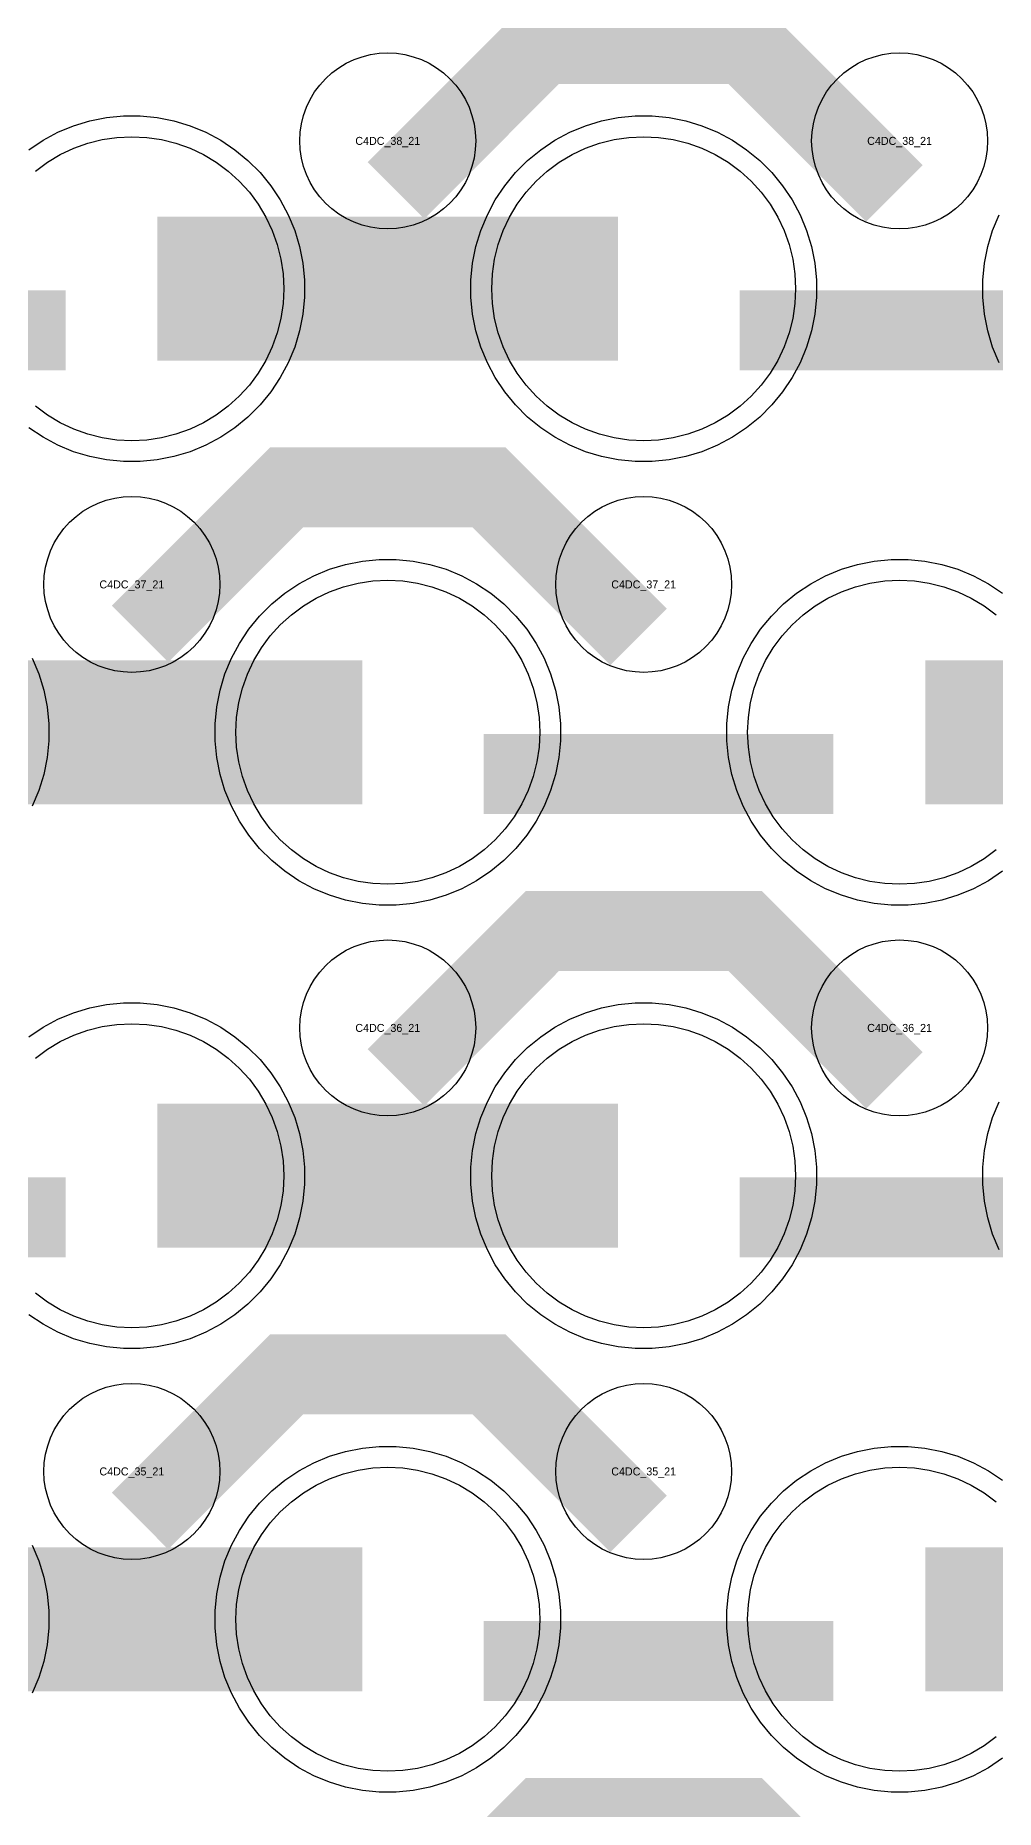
# Model space of a CAD drawing. Extents: x -11880 to 11880, y -14992 to 14992.
# Drawn here: x -5310 to -5010, y -10049 to -9495 of the extents above; entities that cross this region are included whole.
import ezdxf
from ezdxf.enums import TextEntityAlignment as Align

# ---------------------------------------------------------------- set-up
doc = ezdxf.new("R2010")
doc.units = 0
doc.header["$MEASUREMENT"] = 0
for name, color, linetype in [('GDS_775_DT_237', 138, 'CONTINUOUS'), ('RDL1_FS', 34, 'CONTINUOUS'), ('RDL_BS', 160, 'CONTINUOUS')]:
    doc.layers.add(name, color=color, linetype=linetype)

msp = doc.modelspace()

# ---------------------------------------------------------------- linework, layer by layer
at = {"layer": 'RDL1_FS'}
for points in [[(-5310.14, -9537.406), (-5306.395, -9534.628), (-5302.395, -9532.23), (-5298.181, -9530.238), (-5293.791, -9528.666), (-5289.268, -9527.534), (-5284.657, -9526.85), (-5280, -9526.621), (-5275.343, -9526.85), (-5270.732, -9527.534), (-5266.209, -9528.666), (-5261.819, -9530.238), (-5257.605, -9532.23), (-5253.605, -9534.628), (-5249.86, -9537.406), (-5246.406, -9540.536), (-5243.276, -9543.99), (-5240.498, -9547.735), (-5238.1, -9551.735), (-5236.108, -9555.949), (-5234.536, -9560.339), (-5233.404, -9564.862), (-5232.72, -9569.473), (-5232.491, -9574.13), (-5232.72, -9578.787), (-5233.404, -9583.398), (-5234.536, -9587.921), (-5236.108, -9592.311), (-5238.1, -9596.525), (-5240.498, -9600.525), (-5243.276, -9604.27), (-5246.406, -9607.724), (-5249.86, -9610.854), (-5253.605, -9613.632), (-5257.605, -9616.03), (-5261.819, -9618.022), (-5266.209, -9619.594), (-5270.732, -9620.726), (-5275.343, -9621.41), (-5280, -9621.639), (-5284.657, -9621.41), (-5289.268, -9620.726), (-5293.791, -9619.594), (-5298.181, -9618.022), (-5302.395, -9616.03), (-5306.395, -9613.632), (-5310.14, -9610.854)], [(-5009.86, -9749.419), (-5013.605, -9752.197), (-5017.605, -9754.595), (-5021.819, -9756.587), (-5026.209, -9758.159), (-5030.732, -9759.291), (-5035.343, -9759.975), (-5040, -9760.204), (-5044.657, -9759.975), (-5049.268, -9759.291), (-5053.791, -9758.159), (-5058.181, -9756.587), (-5062.395, -9754.595), (-5066.395, -9752.197), (-5070.14, -9749.419), (-5073.594, -9746.289), (-5076.724, -9742.835), (-5079.502, -9739.09), (-5081.9, -9735.09), (-5083.892, -9730.876), (-5085.464, -9726.486), (-5086.596, -9721.963), (-5087.28, -9717.352), (-5087.509, -9712.695), (-5087.28, -9708.038), (-5086.596, -9703.427), (-5085.464, -9698.904), (-5083.892, -9694.514), (-5081.9, -9690.3), (-5079.502, -9686.3), (-5076.724, -9682.555), (-5073.594, -9679.101), (-5070.14, -9675.971), (-5066.395, -9673.193), (-5062.395, -9670.795), (-5058.181, -9668.803), (-5053.791, -9667.231), (-5049.268, -9666.099), (-5044.657, -9665.415), (-5040, -9665.186), (-5035.343, -9665.415), (-5030.732, -9666.099), (-5026.209, -9667.231), (-5021.819, -9668.803), (-5017.605, -9670.795), (-5013.605, -9673.193), (-5009.86, -9675.971)]]:
    msp.add_lwpolyline(points, dxfattribs=at)
for points in [[(-5120, -9621.639), (-5124.657, -9621.41), (-5129.268, -9620.726), (-5133.791, -9619.594), (-5138.181, -9618.022), (-5142.395, -9616.03), (-5146.395, -9613.632), (-5150.14, -9610.854), (-5153.594, -9607.724), (-5156.724, -9604.27), (-5159.502, -9600.525), (-5161.9, -9596.525), (-5163.892, -9592.311), (-5165.464, -9587.921), (-5166.596, -9583.398), (-5167.28, -9578.787), (-5167.509, -9574.13), (-5167.28, -9569.473), (-5166.596, -9564.862), (-5165.464, -9560.339), (-5163.892, -9555.949), (-5161.9, -9551.735), (-5159.502, -9547.735), (-5156.724, -9543.99), (-5153.594, -9540.536), (-5150.14, -9537.406), (-5146.395, -9534.628), (-5142.395, -9532.23), (-5138.181, -9530.238), (-5133.791, -9528.666), (-5129.268, -9527.534), (-5124.657, -9526.85), (-5120, -9526.621), (-5115.343, -9526.85), (-5110.732, -9527.534), (-5106.209, -9528.666), (-5101.819, -9530.238), (-5097.605, -9532.23), (-5093.605, -9534.628), (-5089.86, -9537.406), (-5086.406, -9540.536), (-5083.276, -9543.99), (-5080.498, -9547.735), (-5078.1, -9551.735), (-5076.108, -9555.949), (-5074.536, -9560.339), (-5073.404, -9564.862), (-5072.72, -9569.473), (-5072.491, -9574.13), (-5072.72, -9578.787), (-5073.404, -9583.398), (-5074.536, -9587.921), (-5076.108, -9592.311), (-5078.1, -9596.525), (-5080.498, -9600.525), (-5083.276, -9604.27), (-5086.406, -9607.724), (-5089.86, -9610.854), (-5093.605, -9613.632), (-5097.605, -9616.03), (-5101.819, -9618.022), (-5106.209, -9619.594), (-5110.732, -9620.726), (-5115.343, -9621.41)], [(-5200, -9760.204), (-5204.657, -9759.975), (-5209.268, -9759.291), (-5213.791, -9758.159), (-5218.181, -9756.587), (-5222.395, -9754.595), (-5226.395, -9752.197), (-5230.14, -9749.419), (-5233.594, -9746.289), (-5236.724, -9742.835), (-5239.502, -9739.09), (-5241.9, -9735.09), (-5243.892, -9730.876), (-5245.464, -9726.486), (-5246.596, -9721.963), (-5247.28, -9717.352), (-5247.509, -9712.695), (-5247.28, -9708.038), (-5246.596, -9703.427), (-5245.464, -9698.904), (-5243.892, -9694.514), (-5241.9, -9690.3), (-5239.502, -9686.3), (-5236.724, -9682.555), (-5233.594, -9679.101), (-5230.14, -9675.971), (-5226.395, -9673.193), (-5222.395, -9670.795), (-5218.181, -9668.803), (-5213.791, -9667.231), (-5209.268, -9666.099), (-5204.657, -9665.415), (-5200, -9665.186), (-5195.343, -9665.415), (-5190.732, -9666.099), (-5186.209, -9667.231), (-5181.819, -9668.803), (-5177.605, -9670.795), (-5173.605, -9673.193), (-5169.86, -9675.971), (-5166.406, -9679.101), (-5163.276, -9682.555), (-5160.498, -9686.3), (-5158.1, -9690.3), (-5156.108, -9694.514), (-5154.536, -9698.904), (-5153.404, -9703.427), (-5152.72, -9708.038), (-5152.491, -9712.695), (-5152.72, -9717.352), (-5153.404, -9721.963), (-5154.536, -9726.486), (-5156.108, -9730.876), (-5158.1, -9735.09), (-5160.498, -9739.09), (-5163.276, -9742.835), (-5166.406, -9746.289), (-5169.86, -9749.419), (-5173.605, -9752.197), (-5177.605, -9754.595), (-5181.819, -9756.587), (-5186.209, -9758.159), (-5190.732, -9759.291), (-5195.343, -9759.975)]]:
    msp.add_lwpolyline(points, close=True, dxfattribs=at)
for points in [[(-5271.998, -9574.13, 45, 45, 0), (-5199.998, -9574.13, 45, 45, 0)], [(-5199.998, -9574.13, 45, 45, 0), (-5127.998, -9574.13, 45, 45, 0)], [(-5351.998, -9712.695, 45, 45, 0), (-5279.998, -9712.695, 45, 45, 0)], [(-5279.998, -9712.695, 45, 45, 0), (-5207.998, -9712.695, 45, 45, 0)], [(-5031.998, -9712.695, 45, 45, 0), (-4959.998, -9712.695, 45, 45, 0)]]:
    msp.add_lwpolyline(points, format="xyseb", dxfattribs=at)
at = {"layer": 'RDL1_FS', "color": 240, "true_color": 0xed1f24}
for points in [[(-5310.14, -9814.536), (-5306.395, -9811.758), (-5302.395, -9809.36), (-5298.181, -9807.368), (-5293.791, -9805.796), (-5289.268, -9804.664), (-5284.657, -9803.98), (-5280, -9803.751), (-5275.343, -9803.98), (-5270.732, -9804.664), (-5266.209, -9805.796), (-5261.819, -9807.368), (-5257.605, -9809.36), (-5253.605, -9811.758), (-5249.86, -9814.536), (-5246.406, -9817.666), (-5243.276, -9821.12), (-5240.498, -9824.865), (-5238.1, -9828.865), (-5236.108, -9833.079), (-5234.536, -9837.469), (-5233.404, -9841.992), (-5232.72, -9846.603), (-5232.491, -9851.26), (-5232.72, -9855.917), (-5233.404, -9860.528), (-5234.536, -9865.051), (-5236.108, -9869.441), (-5238.1, -9873.655), (-5240.498, -9877.655), (-5243.276, -9881.4), (-5246.406, -9884.854), (-5249.86, -9887.984), (-5253.605, -9890.762), (-5257.605, -9893.16), (-5261.819, -9895.152), (-5266.209, -9896.724), (-5270.732, -9897.856), (-5275.343, -9898.54), (-5280, -9898.769), (-5284.657, -9898.54), (-5289.268, -9897.856), (-5293.791, -9896.724), (-5298.181, -9895.152), (-5302.395, -9893.16), (-5306.395, -9890.762), (-5310.14, -9887.984)], [(-5009.86, -10026.544), (-5013.605, -10029.322), (-5017.605, -10031.72), (-5021.819, -10033.712), (-5026.209, -10035.284), (-5030.732, -10036.416), (-5035.343, -10037.1), (-5040, -10037.329), (-5044.657, -10037.1), (-5049.268, -10036.416), (-5053.791, -10035.284), (-5058.181, -10033.712), (-5062.395, -10031.72), (-5066.395, -10029.322), (-5070.14, -10026.544), (-5073.594, -10023.414), (-5076.724, -10019.96), (-5079.502, -10016.215), (-5081.9, -10012.215), (-5083.892, -10008.001), (-5085.464, -10003.611), (-5086.596, -9999.088), (-5087.28, -9994.477), (-5087.509, -9989.82), (-5087.28, -9985.163), (-5086.596, -9980.552), (-5085.464, -9976.029), (-5083.892, -9971.639), (-5081.9, -9967.425), (-5079.502, -9963.425), (-5076.724, -9959.68), (-5073.594, -9956.226), (-5070.14, -9953.096), (-5066.395, -9950.318), (-5062.395, -9947.92), (-5058.181, -9945.928), (-5053.791, -9944.356), (-5049.268, -9943.224), (-5044.657, -9942.54), (-5040, -9942.311), (-5035.343, -9942.54), (-5030.732, -9943.224), (-5026.209, -9944.356), (-5021.819, -9945.928), (-5017.605, -9947.92), (-5013.605, -9950.318), (-5009.86, -9953.096)]]:
    msp.add_lwpolyline(points, dxfattribs=at)
for points in [[(-5120, -9898.769), (-5124.657, -9898.54), (-5129.268, -9897.856), (-5133.791, -9896.724), (-5138.181, -9895.152), (-5142.395, -9893.16), (-5146.395, -9890.762), (-5150.14, -9887.984), (-5153.594, -9884.854), (-5156.724, -9881.4), (-5159.502, -9877.655), (-5161.9, -9873.655), (-5163.892, -9869.441), (-5165.464, -9865.051), (-5166.596, -9860.528), (-5167.28, -9855.917), (-5167.509, -9851.26), (-5167.28, -9846.603), (-5166.596, -9841.992), (-5165.464, -9837.469), (-5163.892, -9833.079), (-5161.9, -9828.865), (-5159.502, -9824.865), (-5156.724, -9821.12), (-5153.594, -9817.666), (-5150.14, -9814.536), (-5146.395, -9811.758), (-5142.395, -9809.36), (-5138.181, -9807.368), (-5133.791, -9805.796), (-5129.268, -9804.664), (-5124.657, -9803.98), (-5120, -9803.751), (-5115.343, -9803.98), (-5110.732, -9804.664), (-5106.209, -9805.796), (-5101.819, -9807.368), (-5097.605, -9809.36), (-5093.605, -9811.758), (-5089.86, -9814.536), (-5086.406, -9817.666), (-5083.276, -9821.12), (-5080.498, -9824.865), (-5078.1, -9828.865), (-5076.108, -9833.079), (-5074.536, -9837.469), (-5073.404, -9841.992), (-5072.72, -9846.603), (-5072.491, -9851.26), (-5072.72, -9855.917), (-5073.404, -9860.528), (-5074.536, -9865.051), (-5076.108, -9869.441), (-5078.1, -9873.655), (-5080.498, -9877.655), (-5083.276, -9881.4), (-5086.406, -9884.854), (-5089.86, -9887.984), (-5093.605, -9890.762), (-5097.605, -9893.16), (-5101.819, -9895.152), (-5106.209, -9896.724), (-5110.732, -9897.856), (-5115.343, -9898.54)], [(-5200, -10037.329), (-5204.657, -10037.1), (-5209.268, -10036.416), (-5213.791, -10035.284), (-5218.181, -10033.712), (-5222.395, -10031.72), (-5226.395, -10029.322), (-5230.14, -10026.544), (-5233.594, -10023.414), (-5236.724, -10019.96), (-5239.502, -10016.215), (-5241.9, -10012.215), (-5243.892, -10008.001), (-5245.464, -10003.611), (-5246.596, -9999.088), (-5247.28, -9994.477), (-5247.509, -9989.82), (-5247.28, -9985.163), (-5246.596, -9980.552), (-5245.464, -9976.029), (-5243.892, -9971.639), (-5241.9, -9967.425), (-5239.502, -9963.425), (-5236.724, -9959.68), (-5233.594, -9956.226), (-5230.14, -9953.096), (-5226.395, -9950.318), (-5222.395, -9947.92), (-5218.181, -9945.928), (-5213.791, -9944.356), (-5209.268, -9943.224), (-5204.657, -9942.54), (-5200, -9942.311), (-5195.343, -9942.54), (-5190.732, -9943.224), (-5186.209, -9944.356), (-5181.819, -9945.928), (-5177.605, -9947.92), (-5173.605, -9950.318), (-5169.86, -9953.096), (-5166.406, -9956.226), (-5163.276, -9959.68), (-5160.498, -9963.425), (-5158.1, -9967.425), (-5156.108, -9971.639), (-5154.536, -9976.029), (-5153.404, -9980.552), (-5152.72, -9985.163), (-5152.491, -9989.82), (-5152.72, -9994.477), (-5153.404, -9999.088), (-5154.536, -10003.611), (-5156.108, -10008.001), (-5158.1, -10012.215), (-5160.498, -10016.215), (-5163.276, -10019.96), (-5166.406, -10023.414), (-5169.86, -10026.544), (-5173.605, -10029.322), (-5177.605, -10031.72), (-5181.819, -10033.712), (-5186.209, -10035.284), (-5190.732, -10036.416), (-5195.343, -10037.1)]]:
    msp.add_lwpolyline(points, close=True, dxfattribs=at)
for points in [[(-5271.998, -9851.26, 45, 45, 0), (-5199.998, -9851.26, 45, 45, 0)], [(-5199.998, -9851.26, 45, 45, 0), (-5127.998, -9851.26, 45, 45, 0)], [(-5351.998, -9989.82, 45, 45, 0), (-5279.998, -9989.82, 45, 45, 0)], [(-5279.998, -9989.82, 45, 45, 0), (-5207.998, -9989.82, 45, 45, 0)], [(-5031.998, -9989.82, 45, 45, 0), (-4959.998, -9989.82, 45, 45, 0)]]:
    msp.add_lwpolyline(points, format="xyseb", dxfattribs=at)
at = {"layer": 'RDL_BS'}
for points in [[(-5197.438, -9543.444, 25, 25, 0), (-5151.623, -9497.629, 25, 25, 0), (-5118.07, -9497.629, 25, 25, 0)], [(-5041.599, -9544.343, 25, 25, 0), (-5088.313, -9497.629, 25, 25, 0), (-5118.071, -9497.629, 25, 25, 0)], [(-5409.984, -9587.143, 25, 25, 0), (-5300.719, -9587.143, 25, 25, 0)], [(-5089.984, -9587.143, 25, 25, 0), (-4980.719, -9587.143, 25, 25, 0)], [(-5277.438, -9682.009, 25, 25, 0), (-5231.623, -9636.194, 25, 25, 0), (-5198.07, -9636.194, 25, 25, 0)], [(-5121.599, -9682.908, 25, 25, 0), (-5168.313, -9636.194, 25, 25, 0), (-5198.071, -9636.194, 25, 25, 0)], [(-5169.984, -9725.708, 25, 25, 0), (-5060.719, -9725.708, 25, 25, 0)], [(-5197.438, -9820.574, 25, 25, 0), (-5151.623, -9774.759, 25, 25, 0), (-5118.07, -9774.759, 25, 25, 0)], [(-5041.599, -9821.473, 25, 25, 0), (-5088.313, -9774.759, 25, 25, 0), (-5118.071, -9774.759, 25, 25, 0)], [(-5277.438, -9959.134, 25, 25, 0), (-5231.623, -9913.319, 25, 25, 0), (-5198.07, -9913.319, 25, 25, 0)], [(-5121.599, -9960.033, 25, 25, 0), (-5168.313, -9913.319, 25, 25, 0), (-5198.071, -9913.319, 25, 25, 0)], [(-5197.438, -10097.699, 25, 25, 0), (-5151.623, -10051.884, 25, 25, 0), (-5118.07, -10051.884, 25, 25, 0)], [(-5041.599, -10098.598, 25, 25, 0), (-5088.313, -10051.884, 25, 25, 0), (-5118.071, -10051.884, 25, 25, 0)]]:
    msp.add_lwpolyline(points, format="xyseb", dxfattribs=at)
for points in [[(-5200, -9555.436), (-5202.693, -9555.304), (-5205.365, -9554.908), (-5207.984, -9554.251), (-5210.519, -9553.344), (-5212.956, -9552.192), (-5215.28, -9550.799), (-5217.443, -9549.196), (-5219.442, -9547.384), (-5221.254, -9545.385), (-5222.857, -9543.222), (-5224.25, -9540.898), (-5225.402, -9538.461), (-5226.309, -9535.926), (-5226.966, -9533.307), (-5227.362, -9530.635), (-5227.494, -9527.942), (-5227.362, -9525.249), (-5226.966, -9522.577), (-5226.309, -9519.958), (-5225.402, -9517.423), (-5224.25, -9514.986), (-5222.857, -9512.662), (-5221.254, -9510.499), (-5219.442, -9508.5), (-5217.443, -9506.688), (-5215.28, -9505.085), (-5212.956, -9503.692), (-5210.519, -9502.54), (-5207.984, -9501.633), (-5205.365, -9500.976), (-5202.693, -9500.58), (-5200, -9500.448), (-5197.307, -9500.58), (-5194.635, -9500.976), (-5192.016, -9501.633), (-5189.481, -9502.54), (-5187.044, -9503.692), (-5184.72, -9505.085), (-5182.557, -9506.688), (-5180.558, -9508.5), (-5178.746, -9510.499), (-5177.143, -9512.662), (-5175.75, -9514.986), (-5174.598, -9517.423), (-5173.691, -9519.958), (-5173.034, -9522.577), (-5172.638, -9525.249), (-5172.506, -9527.942), (-5172.638, -9530.635), (-5173.034, -9533.307), (-5173.691, -9535.926), (-5174.598, -9538.461), (-5175.75, -9540.898), (-5177.143, -9543.222), (-5178.746, -9545.385), (-5180.558, -9547.384), (-5182.557, -9549.196), (-5184.72, -9550.799), (-5187.044, -9552.192), (-5189.481, -9553.344), (-5192.016, -9554.251), (-5194.635, -9554.908), (-5197.307, -9555.304)], [(-5040, -9555.436), (-5042.693, -9555.304), (-5045.365, -9554.908), (-5047.984, -9554.251), (-5050.519, -9553.344), (-5052.956, -9552.192), (-5055.28, -9550.799), (-5057.443, -9549.196), (-5059.442, -9547.384), (-5061.254, -9545.385), (-5062.857, -9543.222), (-5064.25, -9540.898), (-5065.402, -9538.461), (-5066.309, -9535.926), (-5066.966, -9533.307), (-5067.362, -9530.635), (-5067.494, -9527.942), (-5067.362, -9525.249), (-5066.966, -9522.577), (-5066.309, -9519.958), (-5065.402, -9517.423), (-5064.25, -9514.986), (-5062.857, -9512.662), (-5061.254, -9510.499), (-5059.442, -9508.5), (-5057.443, -9506.688), (-5055.28, -9505.085), (-5052.956, -9503.692), (-5050.519, -9502.54), (-5047.984, -9501.633), (-5045.365, -9500.976), (-5042.693, -9500.58), (-5040, -9500.448), (-5037.307, -9500.58), (-5034.635, -9500.976), (-5032.016, -9501.633), (-5029.481, -9502.54), (-5027.044, -9503.692), (-5024.72, -9505.085), (-5022.557, -9506.688), (-5020.558, -9508.5), (-5018.746, -9510.499), (-5017.143, -9512.662), (-5015.75, -9514.986), (-5014.598, -9517.423), (-5013.691, -9519.958), (-5013.034, -9522.577), (-5012.638, -9525.249), (-5012.506, -9527.942), (-5012.638, -9530.635), (-5013.034, -9533.307), (-5013.691, -9535.926), (-5014.598, -9538.461), (-5015.75, -9540.898), (-5017.143, -9543.222), (-5018.746, -9545.385), (-5020.558, -9547.384), (-5022.557, -9549.196), (-5024.72, -9550.799), (-5027.044, -9552.192), (-5029.481, -9553.344), (-5032.016, -9554.251), (-5034.635, -9554.908), (-5037.307, -9555.304)], [(-5122.644, -9628.13), (-5127.938, -9627.613), (-5133.165, -9626.567), (-5138.205, -9625.036), (-5143.115, -9623.005), (-5147.777, -9620.513), (-5152.191, -9617.566), (-5156.292, -9614.204), (-5160.074, -9610.422), (-5163.436, -9606.321), (-5166.383, -9601.907), (-5168.875, -9597.245), (-5170.906, -9592.335), (-5172.437, -9587.295), (-5173.483, -9582.068), (-5174, -9576.774), (-5174, -9571.486), (-5173.483, -9566.192), (-5172.437, -9560.965), (-5170.906, -9555.925), (-5168.875, -9551.015), (-5166.383, -9546.353), (-5163.436, -9541.939), (-5160.074, -9537.838), (-5156.292, -9534.056), (-5152.191, -9530.694), (-5147.777, -9527.747), (-5143.115, -9525.255), (-5138.205, -9523.224), (-5133.165, -9521.693), (-5127.938, -9520.647), (-5122.644, -9520.13), (-5117.356, -9520.13), (-5112.062, -9520.647), (-5106.835, -9521.693), (-5101.795, -9523.224), (-5096.885, -9525.255), (-5092.223, -9527.747), (-5087.809, -9530.694), (-5083.708, -9534.056), (-5079.926, -9537.838), (-5076.564, -9541.939), (-5073.617, -9546.353), (-5071.125, -9551.015), (-5069.094, -9555.925), (-5067.563, -9560.965), (-5066.517, -9566.192), (-5066, -9571.486), (-5066, -9576.774), (-5066.517, -9582.068), (-5067.563, -9587.295), (-5069.094, -9592.335), (-5071.125, -9597.245), (-5073.617, -9601.907), (-5076.564, -9606.321), (-5079.926, -9610.422), (-5083.708, -9614.204), (-5087.809, -9617.566), (-5092.223, -9620.513), (-5096.885, -9623.005), (-5101.795, -9625.036), (-5106.835, -9626.567), (-5112.062, -9627.613), (-5117.356, -9628.13)], [(-5280, -9694.001), (-5282.693, -9693.869), (-5285.365, -9693.473), (-5287.984, -9692.816), (-5290.519, -9691.909), (-5292.956, -9690.757), (-5295.28, -9689.364), (-5297.443, -9687.761), (-5299.442, -9685.949), (-5301.254, -9683.95), (-5302.857, -9681.787), (-5304.25, -9679.463), (-5305.402, -9677.026), (-5306.309, -9674.491), (-5306.966, -9671.872), (-5307.362, -9669.2), (-5307.494, -9666.507), (-5307.362, -9663.814), (-5306.966, -9661.142), (-5306.309, -9658.523), (-5305.402, -9655.988), (-5304.25, -9653.551), (-5302.857, -9651.227), (-5301.254, -9649.064), (-5299.442, -9647.065), (-5297.443, -9645.253), (-5295.28, -9643.65), (-5292.956, -9642.257), (-5290.519, -9641.105), (-5287.984, -9640.198), (-5285.365, -9639.541), (-5282.693, -9639.145), (-5280, -9639.013), (-5277.307, -9639.145), (-5274.635, -9639.541), (-5272.016, -9640.198), (-5269.481, -9641.105), (-5267.044, -9642.257), (-5264.72, -9643.65), (-5262.557, -9645.253), (-5260.558, -9647.065), (-5258.746, -9649.064), (-5257.143, -9651.227), (-5255.75, -9653.551), (-5254.598, -9655.988), (-5253.691, -9658.523), (-5253.034, -9661.142), (-5252.638, -9663.814), (-5252.506, -9666.507), (-5252.638, -9669.2), (-5253.034, -9671.872), (-5253.691, -9674.491), (-5254.598, -9677.026), (-5255.75, -9679.463), (-5257.143, -9681.787), (-5258.746, -9683.95), (-5260.558, -9685.949), (-5262.557, -9687.761), (-5264.72, -9689.364), (-5267.044, -9690.757), (-5269.481, -9691.909), (-5272.016, -9692.816), (-5274.635, -9693.473), (-5277.307, -9693.869)], [(-5120, -9694.001), (-5122.693, -9693.869), (-5125.365, -9693.473), (-5127.984, -9692.816), (-5130.519, -9691.909), (-5132.956, -9690.757), (-5135.28, -9689.364), (-5137.443, -9687.761), (-5139.442, -9685.949), (-5141.254, -9683.95), (-5142.857, -9681.787), (-5144.25, -9679.463), (-5145.402, -9677.026), (-5146.309, -9674.491), (-5146.966, -9671.872), (-5147.362, -9669.2), (-5147.494, -9666.507), (-5147.362, -9663.814), (-5146.966, -9661.142), (-5146.309, -9658.523), (-5145.402, -9655.988), (-5144.25, -9653.551), (-5142.857, -9651.227), (-5141.254, -9649.064), (-5139.442, -9647.065), (-5137.443, -9645.253), (-5135.28, -9643.65), (-5132.956, -9642.257), (-5130.519, -9641.105), (-5127.984, -9640.198), (-5125.365, -9639.541), (-5122.693, -9639.145), (-5120, -9639.013), (-5117.307, -9639.145), (-5114.635, -9639.541), (-5112.016, -9640.198), (-5109.481, -9641.105), (-5107.044, -9642.257), (-5104.72, -9643.65), (-5102.557, -9645.253), (-5100.558, -9647.065), (-5098.746, -9649.064), (-5097.143, -9651.227), (-5095.75, -9653.551), (-5094.598, -9655.988), (-5093.691, -9658.523), (-5093.034, -9661.142), (-5092.638, -9663.814), (-5092.506, -9666.507), (-5092.638, -9669.2), (-5093.034, -9671.872), (-5093.691, -9674.491), (-5094.598, -9677.026), (-5095.75, -9679.463), (-5097.143, -9681.787), (-5098.746, -9683.95), (-5100.558, -9685.949), (-5102.557, -9687.761), (-5104.72, -9689.364), (-5107.044, -9690.757), (-5109.481, -9691.909), (-5112.016, -9692.816), (-5114.635, -9693.473), (-5117.307, -9693.869)], [(-5202.644, -9766.695), (-5207.938, -9766.178), (-5213.165, -9765.132), (-5218.205, -9763.601), (-5223.115, -9761.57), (-5227.777, -9759.078), (-5232.191, -9756.131), (-5236.292, -9752.769), (-5240.074, -9748.987), (-5243.436, -9744.886), (-5246.383, -9740.472), (-5248.875, -9735.81), (-5250.906, -9730.9), (-5252.437, -9725.86), (-5253.483, -9720.633), (-5254, -9715.339), (-5254, -9710.051), (-5253.483, -9704.757), (-5252.437, -9699.53), (-5250.906, -9694.49), (-5248.875, -9689.58), (-5246.383, -9684.918), (-5243.436, -9680.504), (-5240.074, -9676.403), (-5236.292, -9672.621), (-5232.191, -9669.259), (-5227.777, -9666.312), (-5223.115, -9663.82), (-5218.205, -9661.789), (-5213.165, -9660.258), (-5207.938, -9659.212), (-5202.644, -9658.695), (-5197.356, -9658.695), (-5192.062, -9659.212), (-5186.835, -9660.258), (-5181.795, -9661.789), (-5176.885, -9663.82), (-5172.223, -9666.312), (-5167.809, -9669.259), (-5163.708, -9672.621), (-5159.926, -9676.403), (-5156.564, -9680.504), (-5153.617, -9684.918), (-5151.125, -9689.58), (-5149.094, -9694.49), (-5147.563, -9699.53), (-5146.517, -9704.757), (-5146, -9710.051), (-5146, -9715.339), (-5146.517, -9720.633), (-5147.563, -9725.86), (-5149.094, -9730.9), (-5151.125, -9735.81), (-5153.617, -9740.472), (-5156.564, -9744.886), (-5159.926, -9748.987), (-5163.708, -9752.769), (-5167.809, -9756.131), (-5172.223, -9759.078), (-5176.885, -9761.57), (-5181.795, -9763.601), (-5186.835, -9765.132), (-5192.062, -9766.178), (-5197.356, -9766.695)], [(-5200, -9832.566), (-5202.693, -9832.434), (-5205.365, -9832.038), (-5207.984, -9831.381), (-5210.519, -9830.474), (-5212.956, -9829.322), (-5215.28, -9827.929), (-5217.443, -9826.326), (-5219.442, -9824.514), (-5221.254, -9822.515), (-5222.857, -9820.352), (-5224.25, -9818.028), (-5225.402, -9815.591), (-5226.309, -9813.056), (-5226.966, -9810.437), (-5227.362, -9807.765), (-5227.494, -9805.072), (-5227.362, -9802.379), (-5226.966, -9799.707), (-5226.309, -9797.088), (-5225.402, -9794.553), (-5224.25, -9792.116), (-5222.857, -9789.792), (-5221.254, -9787.629), (-5219.442, -9785.63), (-5217.443, -9783.818), (-5215.28, -9782.215), (-5212.956, -9780.822), (-5210.519, -9779.67), (-5207.984, -9778.763), (-5205.365, -9778.106), (-5202.693, -9777.71), (-5200, -9777.578), (-5197.307, -9777.71), (-5194.635, -9778.106), (-5192.016, -9778.763), (-5189.481, -9779.67), (-5187.044, -9780.822), (-5184.72, -9782.215), (-5182.557, -9783.818), (-5180.558, -9785.63), (-5178.746, -9787.629), (-5177.143, -9789.792), (-5175.75, -9792.116), (-5174.598, -9794.553), (-5173.691, -9797.088), (-5173.034, -9799.707), (-5172.638, -9802.379), (-5172.506, -9805.072), (-5172.638, -9807.765), (-5173.034, -9810.437), (-5173.691, -9813.056), (-5174.598, -9815.591), (-5175.75, -9818.028), (-5177.143, -9820.352), (-5178.746, -9822.515), (-5180.558, -9824.514), (-5182.557, -9826.326), (-5184.72, -9827.929), (-5187.044, -9829.322), (-5189.481, -9830.474), (-5192.016, -9831.381), (-5194.635, -9832.038), (-5197.307, -9832.434)], [(-5040, -9832.566), (-5042.693, -9832.434), (-5045.365, -9832.038), (-5047.984, -9831.381), (-5050.519, -9830.474), (-5052.956, -9829.322), (-5055.28, -9827.929), (-5057.443, -9826.326), (-5059.442, -9824.514), (-5061.254, -9822.515), (-5062.857, -9820.352), (-5064.25, -9818.028), (-5065.402, -9815.591), (-5066.309, -9813.056), (-5066.966, -9810.437), (-5067.362, -9807.765), (-5067.494, -9805.072), (-5067.362, -9802.379), (-5066.966, -9799.707), (-5066.309, -9797.088), (-5065.402, -9794.553), (-5064.25, -9792.116), (-5062.857, -9789.792), (-5061.254, -9787.629), (-5059.442, -9785.63), (-5057.443, -9783.818), (-5055.28, -9782.215), (-5052.956, -9780.822), (-5050.519, -9779.67), (-5047.984, -9778.763), (-5045.365, -9778.106), (-5042.693, -9777.71), (-5040, -9777.578), (-5037.307, -9777.71), (-5034.635, -9778.106), (-5032.016, -9778.763), (-5029.481, -9779.67), (-5027.044, -9780.822), (-5024.72, -9782.215), (-5022.557, -9783.818), (-5020.558, -9785.63), (-5018.746, -9787.629), (-5017.143, -9789.792), (-5015.75, -9792.116), (-5014.598, -9794.553), (-5013.691, -9797.088), (-5013.034, -9799.707), (-5012.638, -9802.379), (-5012.506, -9805.072), (-5012.638, -9807.765), (-5013.034, -9810.437), (-5013.691, -9813.056), (-5014.598, -9815.591), (-5015.75, -9818.028), (-5017.143, -9820.352), (-5018.746, -9822.515), (-5020.558, -9824.514), (-5022.557, -9826.326), (-5024.72, -9827.929), (-5027.044, -9829.322), (-5029.481, -9830.474), (-5032.016, -9831.381), (-5034.635, -9832.038), (-5037.307, -9832.434)], [(-5280, -9971.126), (-5282.693, -9970.994), (-5285.365, -9970.598), (-5287.984, -9969.941), (-5290.519, -9969.034), (-5292.956, -9967.882), (-5295.28, -9966.489), (-5297.443, -9964.886), (-5299.442, -9963.074), (-5301.254, -9961.075), (-5302.857, -9958.912), (-5304.25, -9956.588), (-5305.402, -9954.151), (-5306.309, -9951.616), (-5306.966, -9948.997), (-5307.362, -9946.325), (-5307.494, -9943.632), (-5307.362, -9940.939), (-5306.966, -9938.267), (-5306.309, -9935.648), (-5305.402, -9933.113), (-5304.25, -9930.676), (-5302.857, -9928.352), (-5301.254, -9926.189), (-5299.442, -9924.19), (-5297.443, -9922.378), (-5295.28, -9920.775), (-5292.956, -9919.382), (-5290.519, -9918.23), (-5287.984, -9917.323), (-5285.365, -9916.666), (-5282.693, -9916.27), (-5280, -9916.138), (-5277.307, -9916.27), (-5274.635, -9916.666), (-5272.016, -9917.323), (-5269.481, -9918.23), (-5267.044, -9919.382), (-5264.72, -9920.775), (-5262.557, -9922.378), (-5260.558, -9924.19), (-5258.746, -9926.189), (-5257.143, -9928.352), (-5255.75, -9930.676), (-5254.598, -9933.113), (-5253.691, -9935.648), (-5253.034, -9938.267), (-5252.638, -9940.939), (-5252.506, -9943.632), (-5252.638, -9946.325), (-5253.034, -9948.997), (-5253.691, -9951.616), (-5254.598, -9954.151), (-5255.75, -9956.588), (-5257.143, -9958.912), (-5258.746, -9961.075), (-5260.558, -9963.074), (-5262.557, -9964.886), (-5264.72, -9966.489), (-5267.044, -9967.882), (-5269.481, -9969.034), (-5272.016, -9969.941), (-5274.635, -9970.598), (-5277.307, -9970.994)], [(-5120, -9971.126), (-5122.693, -9970.994), (-5125.365, -9970.598), (-5127.984, -9969.941), (-5130.519, -9969.034), (-5132.956, -9967.882), (-5135.28, -9966.489), (-5137.443, -9964.886), (-5139.442, -9963.074), (-5141.254, -9961.075), (-5142.857, -9958.912), (-5144.25, -9956.588), (-5145.402, -9954.151), (-5146.309, -9951.616), (-5146.966, -9948.997), (-5147.362, -9946.325), (-5147.494, -9943.632), (-5147.362, -9940.939), (-5146.966, -9938.267), (-5146.309, -9935.648), (-5145.402, -9933.113), (-5144.25, -9930.676), (-5142.857, -9928.352), (-5141.254, -9926.189), (-5139.442, -9924.19), (-5137.443, -9922.378), (-5135.28, -9920.775), (-5132.956, -9919.382), (-5130.519, -9918.23), (-5127.984, -9917.323), (-5125.365, -9916.666), (-5122.693, -9916.27), (-5120, -9916.138), (-5117.307, -9916.27), (-5114.635, -9916.666), (-5112.016, -9917.323), (-5109.481, -9918.23), (-5107.044, -9919.382), (-5104.72, -9920.775), (-5102.557, -9922.378), (-5100.558, -9924.19), (-5098.746, -9926.189), (-5097.143, -9928.352), (-5095.75, -9930.676), (-5094.598, -9933.113), (-5093.691, -9935.648), (-5093.034, -9938.267), (-5092.638, -9940.939), (-5092.506, -9943.632), (-5092.638, -9946.325), (-5093.034, -9948.997), (-5093.691, -9951.616), (-5094.598, -9954.151), (-5095.75, -9956.588), (-5097.143, -9958.912), (-5098.746, -9961.075), (-5100.558, -9963.074), (-5102.557, -9964.886), (-5104.72, -9966.489), (-5107.044, -9967.882), (-5109.481, -9969.034), (-5112.016, -9969.941), (-5114.635, -9970.598), (-5117.307, -9970.994)]]:
    msp.add_lwpolyline(points, close=True, dxfattribs=at)
for points in [[(-5312.191, -9530.694), (-5307.777, -9527.747), (-5303.115, -9525.255), (-5298.205, -9523.224), (-5293.165, -9521.693), (-5287.938, -9520.647), (-5282.644, -9520.13), (-5277.356, -9520.13), (-5272.062, -9520.647), (-5266.835, -9521.693), (-5261.795, -9523.224), (-5256.885, -9525.255), (-5252.223, -9527.747), (-5247.809, -9530.694), (-5243.708, -9534.056), (-5239.926, -9537.838), (-5236.564, -9541.939), (-5233.617, -9546.353), (-5231.125, -9551.015), (-5229.094, -9555.925), (-5227.563, -9560.965), (-5226.517, -9566.192), (-5226, -9571.486), (-5226, -9576.774), (-5226.517, -9582.068), (-5227.563, -9587.295), (-5229.094, -9592.335), (-5231.125, -9597.245), (-5233.617, -9601.907), (-5236.564, -9606.321), (-5239.926, -9610.422), (-5243.708, -9614.204), (-5247.809, -9617.566), (-5252.223, -9620.513), (-5256.885, -9623.005), (-5261.795, -9625.036), (-5266.835, -9626.567), (-5272.062, -9627.613), (-5277.356, -9628.13), (-5282.644, -9628.13), (-5287.938, -9627.613), (-5293.165, -9626.567), (-5298.205, -9625.036), (-5303.115, -9623.005), (-5307.777, -9620.513), (-5312.191, -9617.566)], [(-5008.875, -9597.245), (-5010.906, -9592.335), (-5012.437, -9587.295), (-5013.483, -9582.068), (-5014, -9576.774), (-5014, -9571.486), (-5013.483, -9566.192), (-5012.437, -9560.965), (-5010.906, -9555.925), (-5008.875, -9551.015)], [(-5007.809, -9756.131), (-5012.223, -9759.078), (-5016.885, -9761.57), (-5021.795, -9763.601), (-5026.835, -9765.132), (-5032.062, -9766.178), (-5037.356, -9766.695), (-5042.644, -9766.695), (-5047.938, -9766.178), (-5053.165, -9765.132), (-5058.205, -9763.601), (-5063.115, -9761.57), (-5067.777, -9759.078), (-5072.191, -9756.131), (-5076.292, -9752.769), (-5080.074, -9748.987), (-5083.436, -9744.886), (-5086.383, -9740.472), (-5088.875, -9735.81), (-5090.906, -9730.9), (-5092.437, -9725.86), (-5093.483, -9720.633), (-5094, -9715.339), (-5094, -9710.051), (-5093.483, -9704.757), (-5092.437, -9699.53), (-5090.906, -9694.49), (-5088.875, -9689.58), (-5086.383, -9684.918), (-5083.436, -9680.504), (-5080.074, -9676.403), (-5076.292, -9672.621), (-5072.191, -9669.259), (-5067.777, -9666.312), (-5063.115, -9663.82), (-5058.205, -9661.789), (-5053.165, -9660.258), (-5047.938, -9659.212), (-5042.644, -9658.695), (-5037.356, -9658.695), (-5032.062, -9659.212), (-5026.835, -9660.258), (-5021.795, -9661.789), (-5016.885, -9663.82), (-5012.223, -9666.312), (-5007.809, -9669.259)], [(-5311.125, -9689.58), (-5309.094, -9694.49), (-5307.563, -9699.53), (-5306.517, -9704.757), (-5306, -9710.051), (-5306, -9715.339), (-5306.517, -9720.633), (-5307.563, -9725.86), (-5309.094, -9730.9), (-5311.125, -9735.81)]]:
    msp.add_lwpolyline(points, dxfattribs=at)
at = {"layer": 'RDL_BS', "color": 240, "true_color": 0xed1f24}
for points in [[(-5312.191, -9807.824), (-5307.777, -9804.877), (-5303.115, -9802.385), (-5298.205, -9800.354), (-5293.165, -9798.823), (-5287.938, -9797.777), (-5282.644, -9797.26), (-5277.356, -9797.26), (-5272.062, -9797.777), (-5266.835, -9798.823), (-5261.795, -9800.354), (-5256.885, -9802.385), (-5252.223, -9804.877), (-5247.809, -9807.824), (-5243.708, -9811.186), (-5239.926, -9814.968), (-5236.564, -9819.069), (-5233.617, -9823.483), (-5231.125, -9828.145), (-5229.094, -9833.055), (-5227.563, -9838.095), (-5226.517, -9843.322), (-5226, -9848.616), (-5226, -9853.904), (-5226.517, -9859.198), (-5227.563, -9864.425), (-5229.094, -9869.465), (-5231.125, -9874.375), (-5233.617, -9879.037), (-5236.564, -9883.451), (-5239.926, -9887.552), (-5243.708, -9891.334), (-5247.809, -9894.696), (-5252.223, -9897.643), (-5256.885, -9900.135), (-5261.795, -9902.166), (-5266.835, -9903.697), (-5272.062, -9904.743), (-5277.356, -9905.26), (-5282.644, -9905.26), (-5287.938, -9904.743), (-5293.165, -9903.697), (-5298.205, -9902.166), (-5303.115, -9900.135), (-5307.777, -9897.643), (-5312.191, -9894.696)], [(-5008.875, -9874.375), (-5010.906, -9869.465), (-5012.437, -9864.425), (-5013.483, -9859.198), (-5014, -9853.904), (-5014, -9848.616), (-5013.483, -9843.322), (-5012.437, -9838.095), (-5010.906, -9833.055), (-5008.875, -9828.145)], [(-5007.809, -10033.256), (-5012.223, -10036.203), (-5016.885, -10038.695), (-5021.795, -10040.726), (-5026.835, -10042.257), (-5032.062, -10043.303), (-5037.356, -10043.82), (-5042.644, -10043.82), (-5047.938, -10043.303), (-5053.165, -10042.257), (-5058.205, -10040.726), (-5063.115, -10038.695), (-5067.777, -10036.203), (-5072.191, -10033.256), (-5076.292, -10029.894), (-5080.074, -10026.112), (-5083.436, -10022.011), (-5086.383, -10017.597), (-5088.875, -10012.935), (-5090.906, -10008.025), (-5092.437, -10002.985), (-5093.483, -9997.758), (-5094, -9992.464), (-5094, -9987.176), (-5093.483, -9981.882), (-5092.437, -9976.655), (-5090.906, -9971.615), (-5088.875, -9966.705), (-5086.383, -9962.043), (-5083.436, -9957.629), (-5080.074, -9953.528), (-5076.292, -9949.746), (-5072.191, -9946.384), (-5067.777, -9943.437), (-5063.115, -9940.945), (-5058.205, -9938.914), (-5053.165, -9937.383), (-5047.938, -9936.337), (-5042.644, -9935.82), (-5037.356, -9935.82), (-5032.062, -9936.337), (-5026.835, -9937.383), (-5021.795, -9938.914), (-5016.885, -9940.945), (-5012.223, -9943.437), (-5007.809, -9946.384)], [(-5311.125, -9966.705), (-5309.094, -9971.615), (-5307.563, -9976.655), (-5306.517, -9981.882), (-5306, -9987.176), (-5306, -9992.464), (-5306.517, -9997.758), (-5307.563, -10002.985), (-5309.094, -10008.025), (-5311.125, -10012.935)]]:
    msp.add_lwpolyline(points, dxfattribs=at)
for points in [[(-5122.644, -9905.26), (-5127.938, -9904.743), (-5133.165, -9903.697), (-5138.205, -9902.166), (-5143.115, -9900.135), (-5147.777, -9897.643), (-5152.191, -9894.696), (-5156.292, -9891.334), (-5160.074, -9887.552), (-5163.436, -9883.451), (-5166.383, -9879.037), (-5168.875, -9874.375), (-5170.906, -9869.465), (-5172.437, -9864.425), (-5173.483, -9859.198), (-5174, -9853.904), (-5174, -9848.616), (-5173.483, -9843.322), (-5172.437, -9838.095), (-5170.906, -9833.055), (-5168.875, -9828.145), (-5166.383, -9823.483), (-5163.436, -9819.069), (-5160.074, -9814.968), (-5156.292, -9811.186), (-5152.191, -9807.824), (-5147.777, -9804.877), (-5143.115, -9802.385), (-5138.205, -9800.354), (-5133.165, -9798.823), (-5127.938, -9797.777), (-5122.644, -9797.26), (-5117.356, -9797.26), (-5112.062, -9797.777), (-5106.835, -9798.823), (-5101.795, -9800.354), (-5096.885, -9802.385), (-5092.223, -9804.877), (-5087.809, -9807.824), (-5083.708, -9811.186), (-5079.926, -9814.968), (-5076.564, -9819.069), (-5073.617, -9823.483), (-5071.125, -9828.145), (-5069.094, -9833.055), (-5067.563, -9838.095), (-5066.517, -9843.322), (-5066, -9848.616), (-5066, -9853.904), (-5066.517, -9859.198), (-5067.563, -9864.425), (-5069.094, -9869.465), (-5071.125, -9874.375), (-5073.617, -9879.037), (-5076.564, -9883.451), (-5079.926, -9887.552), (-5083.708, -9891.334), (-5087.809, -9894.696), (-5092.223, -9897.643), (-5096.885, -9900.135), (-5101.795, -9902.166), (-5106.835, -9903.697), (-5112.062, -9904.743), (-5117.356, -9905.26)], [(-5202.644, -10043.82), (-5207.938, -10043.303), (-5213.165, -10042.257), (-5218.205, -10040.726), (-5223.115, -10038.695), (-5227.777, -10036.203), (-5232.191, -10033.256), (-5236.292, -10029.894), (-5240.074, -10026.112), (-5243.436, -10022.011), (-5246.383, -10017.597), (-5248.875, -10012.935), (-5250.906, -10008.025), (-5252.437, -10002.985), (-5253.483, -9997.758), (-5254, -9992.464), (-5254, -9987.176), (-5253.483, -9981.882), (-5252.437, -9976.655), (-5250.906, -9971.615), (-5248.875, -9966.705), (-5246.383, -9962.043), (-5243.436, -9957.629), (-5240.074, -9953.528), (-5236.292, -9949.746), (-5232.191, -9946.384), (-5227.777, -9943.437), (-5223.115, -9940.945), (-5218.205, -9938.914), (-5213.165, -9937.383), (-5207.938, -9936.337), (-5202.644, -9935.82), (-5197.356, -9935.82), (-5192.062, -9936.337), (-5186.835, -9937.383), (-5181.795, -9938.914), (-5176.885, -9940.945), (-5172.223, -9943.437), (-5167.809, -9946.384), (-5163.708, -9949.746), (-5159.926, -9953.528), (-5156.564, -9957.629), (-5153.617, -9962.043), (-5151.125, -9966.705), (-5149.094, -9971.615), (-5147.563, -9976.655), (-5146.517, -9981.882), (-5146, -9987.176), (-5146, -9992.464), (-5146.517, -9997.758), (-5147.563, -10002.985), (-5149.094, -10008.025), (-5151.125, -10012.935), (-5153.617, -10017.597), (-5156.564, -10022.011), (-5159.926, -10026.112), (-5163.708, -10029.894), (-5167.809, -10033.256), (-5172.223, -10036.203), (-5176.885, -10038.695), (-5181.795, -10040.726), (-5186.835, -10042.257), (-5192.062, -10043.303), (-5197.356, -10043.82)]]:
    msp.add_lwpolyline(points, close=True, dxfattribs=at)
for points in [[(-5409.984, -9864.273, 25, 25, 0), (-5300.719, -9864.273, 25, 25, 0)], [(-5089.984, -9864.273, 25, 25, 0), (-4980.719, -9864.273, 25, 25, 0)], [(-5169.984, -10002.833, 25, 25, 0), (-5060.719, -10002.833, 25, 25, 0)]]:
    msp.add_lwpolyline(points, format="xyseb", dxfattribs=at)

# ---------------------------------------------------------------- texts
at = {"layer": 'GDS_775_DT_237'}
for s, p in [('C4DC_38_21', (-5200, -9527.942)), ('C4DC_38_21', (-5200, -9527.942)), ('C4DC_38_21', (-5040, -9527.942)), ('C4DC_38_21', (-5040, -9527.942)), ('C4DC_37_21', (-5280, -9666.507)), ('C4DC_37_21', (-5280, -9666.507)), ('C4DC_37_21', (-5120, -9666.507)), ('C4DC_37_21', (-5120, -9666.507)), ('C4DC_36_21', (-5200, -9805.072)), ('C4DC_36_21', (-5200, -9805.072)), ('C4DC_36_21', (-5040, -9805.072)), ('C4DC_36_21', (-5040, -9805.072)), ('C4DC_35_21', (-5280, -9943.632)), ('C4DC_35_21', (-5280, -9943.632)), ('C4DC_35_21', (-5120, -9943.632)), ('C4DC_35_21', (-5120, -9943.632))]:
    msp.add_text(s, height=2.5, dxfattribs=at).set_placement(p, align=Align.MIDDLE_CENTER)

doc.saveas('drawing.dxf')
